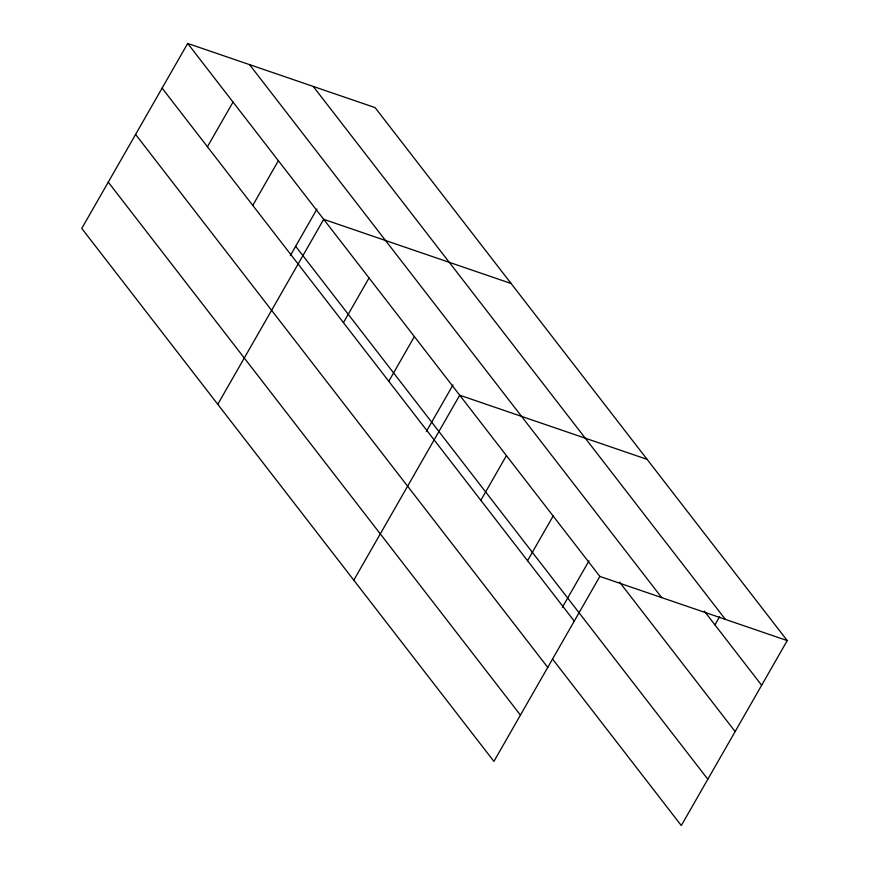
<?xml version="1.0" encoding="UTF-8"?>
<svg xmlns="http://www.w3.org/2000/svg" width="869" height="869" viewBox="0 0 869 869"><rect width="100%" height="100%" fill="white"/><g stroke="black" fill="none" stroke-linecap="round" stroke-linejoin="round"><path stroke-width="1.3" d="M187.693 43.45L81.762 228.417L493.918 761.396L599.849 576.429L187.693 43.45L375.082 107.604L787.238 640.583L681.307 825.55L552.651 659.169M207.43 146.763L233.033 102.075M252.77 205.388L278.362 160.7M290.355 255.54L316.979 209.06M217.771 404.302L323.702 219.336L511.091 283.49M343.451 322.649L369.043 277.961M388.791 381.274L414.383 336.585M426.375 431.426L452.999 384.934M353.781 580.188L459.712 395.21L647.112 459.364M480.839 500.305L506.431 455.617M527.548 560.711L553.14 516.023M562.384 607.301L589.008 560.82M714.937 624.865L719.651 616.632M599.849 576.429L787.238 640.583M313.242 86.433L725.409 619.412M704.281 611.081L761.646 685.272M249.533 64.621L661.689 597.6M619.586 582.143L735.141 731.557M295.666 246.285L707.822 779.254M162.101 88.138L574.257 621.118M135.586 134.434L547.742 667.403M108.267 182.132L520.433 715.1"/></g></svg>
